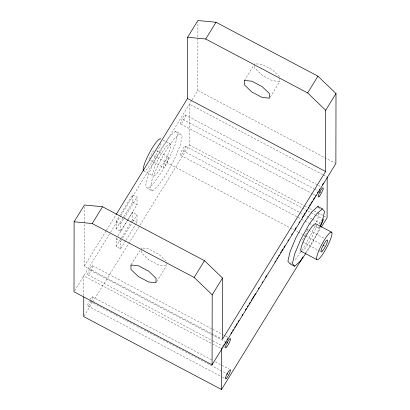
<?xml version="1.0" encoding="UTF-8"?>
<svg xmlns="http://www.w3.org/2000/svg" width="410" height="410" viewBox="0 0 410 410"><rect width="100%" height="100%" fill="white"/><g stroke="black" fill="none" stroke-linecap="round" stroke-linejoin="round"><path stroke-width="0.31" stroke-dasharray="2.05 1.54" d="M83.758 295.605L83.794 275.853L221.005 348.428M211.104 333.274L84.342 266.223L84.445 206.896M125.639 240.706L120.627 248.86L116.107 246.466L116.122 238.953L117.46 236.78M127.674 219.919L120.658 231.327L116.138 228.939L116.153 221.426L132.527 194.801L137.042 197.189L137.032 204.703L128.007 219.376M120.627 248.86L120.637 241.346L121.309 240.26M120.658 231.327L120.668 223.814L123.676 218.925M131.815 220.934L132.481 219.847L132.497 212.334L137.012 214.722L137.001 222.235L136.33 223.322M116.138 228.939L132.512 202.314L132.527 194.801M141.306 250.756L141.301 252.673L148.63 259.72L159.003 265.203L166.342 265.921L166.347 264.004M141.306 250.12L141.312 248.204L148.651 248.921L159.024 254.405L166.352 261.447L166.347 263.363M128.648 243.586L189.333 144.935L189.399 104.16L322.66 174.65M192.1 99.779L197.799 90.507L197.922 21.771M254.779 66.276L254.779 68.193L262.108 75.235L272.481 80.719L279.82 81.436L279.82 79.519M254.784 65.636L254.784 63.719L262.123 64.437L272.496 69.92L279.825 76.962L279.825 78.879M319.067 213.267L317.853 218.648L316.136 222.727M315.89 223.312L311.964 232.644L303.938 247.317L301.017 251.473M319.918 226.868L316.484 235.032L308.453 249.71L306.265 252.826M84.342 266.223L106.113 230.825M106.451 230.282L116.163 214.486M74.666 290.69L110.28 232.793M110.567 232.326L120.673 215.901M120.97 215.419L191.762 100.322M124.01 218.381L137.042 197.189M117.793 236.237L127.817 219.939M128.151 219.396L132.497 212.334M116.107 246.466L121.119 238.318M121.457 237.774L131.482 221.477M122.641 238.082L132.333 222.328M132.671 221.784L137.012 214.722M125.972 240.163L135.997 223.865M84.06 316.079L92.44 302.452M92.773 301.909L128.315 244.134M131.313 264.455L140.645 249.285M244.483 80.468L253.79 65.339M156.681 281.629L166.342 265.921M270.18 97.103L279.82 81.436M305.65 252.693L321.071 227.617M300.653 251.991L295.912 258.741L294.108 260.314M175.583 131.241L169.714 136.351L161.689 147.774L153.658 162.452L147.774 176.449L145.611 186.012L147.754 188.59L152.269 190.978L158.137 185.868L166.163 174.445L174.194 159.767L180.077 145.77L182.24 136.202L180.098 133.629L175.583 131.241L177.72 133.814L175.557 143.382L169.673 157.378L161.648 172.056L153.622 183.48L147.754 188.59M180.098 133.629L174.229 138.739L166.204 150.162L158.173 164.84L152.289 178.837L150.132 188.405L152.269 190.978M290.044 263.85L291.397 262.672M197.799 90.507L335.313 163.241M323.223 174.947L326.611 176.736M185.187 114.902L317.878 185.089M318.442 185.387L320.702 186.581M182.952 119.5L313.952 188.79M314.516 189.092L317.904 190.881M180.723 124.102L312.282 193.689M312.851 193.991L315.106 195.186M189.333 144.935L303.954 205.564M304.517 205.861L307.341 207.352M309.601 208.546L311.861 209.746M314.116 210.94L316.94 212.431M317.504 212.728L325.976 217.208M185.13 146.068L305.968 209.981M308.223 211.176L310.483 212.37M311.046 212.672L315.003 214.763M315.567 215.06L321.778 218.345M163.124 140.153L170.375 143.992A18.199 3.367 -62.1 0 1 159.321 170.293A18.199 3.367 -62.1 0 1 155.298 165.455A18.199 3.367 -62.1 0 1 170.375 143.992M182.901 150.67L299.218 212.195M299.782 212.493L303.169 214.281M303.733 214.584L312.205 219.063M312.768 219.36L320.107 223.245M180.666 155.267L300.935 218.884M301.504 219.181L304.322 220.677M304.891 220.975L308.843 223.066M309.406 223.363L312.23 224.859M312.794 225.157L318.442 228.144M306.859 229.2L308.556 230.092M309.119 230.394L324.366 238.456M156.599 150.783L168.92 157.302A5.719 1.061 -62.1 0 1 165.445 165.568A5.719 1.061 -62.1 0 1 164.184 164.046A5.719 1.061 -62.1 0 1 168.92 157.302M153.852 155.785L289.839 227.714M290.408 228.011L297.747 231.891M298.311 232.193L302.262 234.284M302.826 234.582L305.086 235.776M305.65 236.073L320.897 244.14M150.562 160.494L163.446 167.306M302.749 242.054L317.996 250.12M318.56 250.418L320.256 251.315M143.469 170.816L152.956 175.839M132.512 202.314L137.032 204.703M132.481 219.847L137.001 222.235M116.153 221.426L120.668 223.814M116.122 238.953L120.637 241.346M92.46 265.654L212.165 328.974M212.728 329.271L222.891 334.647M223.455 334.944L225.151 335.841M225.715 336.138L227.975 337.333M211.668 333.571L221.287 338.66M90.226 270.257L211.058 334.17M211.627 334.468L225.177 341.638M87.991 274.854L212.216 340.561M212.78 340.864L223.506 346.537M224.075 346.834L225.766 347.731M92.404 296.819L212.108 360.139M215.496 361.933L229.046 369.097M90.169 301.422L92.993 302.913M93.557 303.215L99.205 306.203M99.768 306.501L109.931 311.877M110.5 312.174L115.579 314.865M116.143 315.162L126.311 320.538M126.874 320.835L137.037 326.211M137.601 326.509L226.248 373.402M87.94 306.024L221.759 376.805M222.322 377.108L225.71 378.896M319.298 208.224L320.01 209.079M319.385 227.324A5.202 0.963 -62.1 0 1 318.442 226.197M319.39 223.947A5.202 0.963 -62.1 0 1 321.963 219.76M90.174 299.474A5.202 0.963 -62.1 0 1 92.614 296.83A5.202 0.963 -62.1 0 1 91.732 300.428M91.456 301.017A5.202 0.963 -62.1 0 1 87.817 306.039A5.202 0.963 -62.1 0 1 89.375 300.868M316.207 224.998A15.611 2.89 -62.1 0 1 311.426 238.159A15.611 2.89 -62.1 0 1 303 250.592M149.445 158.793A5.719 1.061 -62.1 0 1 151.813 153.376A5.719 1.061 -62.1 0 1 154.637 149.834M160.648 143.454A18.199 3.367 -62.1 0 1 152.956 160.407A18.199 3.367 -62.1 0 1 144.366 171.001M307.305 229.733A6.76 1.25 -62.1 0 1 305.629 234.648M305.373 235.161A6.76 1.25 -62.1 0 1 301.058 241.157M88.934 274.034A5.202 0.963 -62.1 0 0 92.803 266.069A5.202 0.963 -62.1 0 0 88.939 270.661A5.202 0.963 -62.1 0 0 88.934 274.034M181.661 123.282A5.202 0.963 -62.1 0 0 185.53 115.312A5.202 0.963 -62.1 0 0 181.671 119.91A5.202 0.963 -62.1 0 0 181.661 123.282M181.609 154.447A5.202 0.963 -62.1 0 0 185.474 146.478A5.202 0.963 -62.1 0 0 181.615 151.075A5.202 0.963 -62.1 0 0 181.609 154.447"/><path stroke-width="0.61" d="M336.005 93.536L325.699 110.285L325.591 171.529L222.42 339.26L222.527 278.021L204.472 260.673L102.531 206.748L84.45 204.985L74.118 221.779L73.995 291.782L212.078 364.818L335.882 163.544L336.005 93.536L317.95 76.188L216.008 22.268L197.922 20.5L187.621 37.248L187.513 98.492L116.163 214.486M83.758 296.876L83.722 316.628L221.497 389.5L302.964 257.049M212.078 364.818L212.201 294.81L222.527 278.021M221.497 389.5L221.569 349.366M327.175 177.038L327.103 217.807L321.404 227.073M320.159 226.284L322.368 221.036L324.53 211.468L322.388 208.895L317.873 206.507L312.005 211.616L303.979 223.04L295.948 237.713L290.065 251.709L287.902 261.278L290.044 263.85L294.559 266.244L300.428 261.134L305.901 253.344M74.118 221.779L92.204 223.542L102.531 206.748M187.621 37.248L205.702 39.017L216.008 22.268M212.201 294.81L194.145 277.462L204.472 260.673M325.699 110.285L307.643 92.937L317.95 76.188M221.569 348.731L222.24 347.639M223.578 345.461L224.249 344.369M224.921 343.278L225.925 341.643M226.93 340.008L227.939 338.373M230.953 333.468L231.624 332.377M232.634 330.742L233.3 329.65M234.643 327.472L235.314 326.38M235.986 325.294L236.99 323.659M237.995 322.019L238.999 320.384M242.018 315.48L242.689 314.393M245.37 310.032L246.379 308.397M247.384 306.762L248.055 305.67M249.06 304.035L250.064 302.401M251.069 300.766L251.74 299.674M252.411 298.582L253.754 296.404M254.425 295.313L255.43 293.678M258.449 288.773L259.115 287.682M262.133 282.777L262.805 281.685M265.485 277.329L266.495 275.694M274.874 262.067L275.546 260.975M276.888 258.797L277.555 257.705M278.564 256.071L279.236 254.979M280.573 252.801L281.245 251.709M281.916 250.618L282.92 248.983M283.925 247.348L284.935 245.713M287.948 240.808L288.619 239.717M291.638 234.812L292.309 233.72M294.99 229.364L295.994 227.729M299.013 222.82L299.684 221.733M302.365 217.372L303.374 215.737M304.379 214.102L305.05 213.01M306.055 211.375L307.059 209.741M308.064 208.106L308.735 207.014M309.406 205.922L310.749 203.744M311.421 202.653L312.425 201.018M313.43 199.383L314.434 197.748M315.444 196.113L316.11 195.022M317.453 192.843L318.124 191.752M319.129 190.117L319.8 189.03M322.48 184.669L323.49 183.034M322.388 208.895L316.52 214.005L308.494 225.428L300.468 240.106L294.585 254.103L292.422 263.666L294.559 266.244M205.702 39.017L307.643 92.937M187.513 98.492L325.591 171.529M319.6 191.777L320.728 192.377M331.757 232.275A15.611 2.89 -62.1 0 0 318.826 250.684A15.611 2.89 -62.1 0 0 322.275 254.835A15.611 2.89 -62.1 0 0 331.757 232.275L315.946 223.911A15.611 2.89 -62.1 0 0 305.527 236.975A15.611 2.89 -62.1 0 0 301.77 251.381M323.157 245.334L324.284 245.928M301.002 251.227L316.812 259.586M92.204 223.542L194.145 277.462M226.868 342.534L228.001 343.129M226.817 373.7L227.945 374.299M317.873 206.507L318.585 207.363M322.906 218.94A5.202 0.963 -62.1 0 1 322.716 221.405A5.202 0.963 -62.1 0 1 320.005 226.51M143.469 170.816A18.199 3.367 -62.1 0 1 149.86 152.105A18.199 3.367 -62.1 0 1 160.894 138.975M130.98 264.993L130.974 269.467L138.303 276.509L148.676 281.998L156.015 282.71L156.02 278.241L148.692 271.2L138.319 265.711L130.98 264.993M244.483 80.468L244.473 84.942L251.801 91.983L262.174 97.467L269.513 98.185L269.524 93.716L262.195 86.674L251.822 81.185L244.483 80.468M226.709 346.911A5.202 0.963 -62.1 0 0 230.574 338.942A5.202 0.963 -62.1 0 0 226.715 343.539A5.202 0.963 -62.1 0 0 226.709 346.911M319.436 196.154A5.202 0.963 -62.1 0 0 323.305 188.19A5.202 0.963 -62.1 0 0 319.441 192.782A5.202 0.963 -62.1 0 0 319.436 196.154M226.653 378.076A5.202 0.963 -62.1 0 0 230.522 370.107A5.202 0.963 -62.1 0 0 226.658 374.704A5.202 0.963 -62.1 0 0 226.653 378.076M322.608 250.848A6.76 1.25 -62.1 0 0 327.631 240.485A6.76 1.25 -62.1 0 0 322.614 246.461A6.76 1.25 -62.1 0 0 322.608 250.848"/></g></svg>
